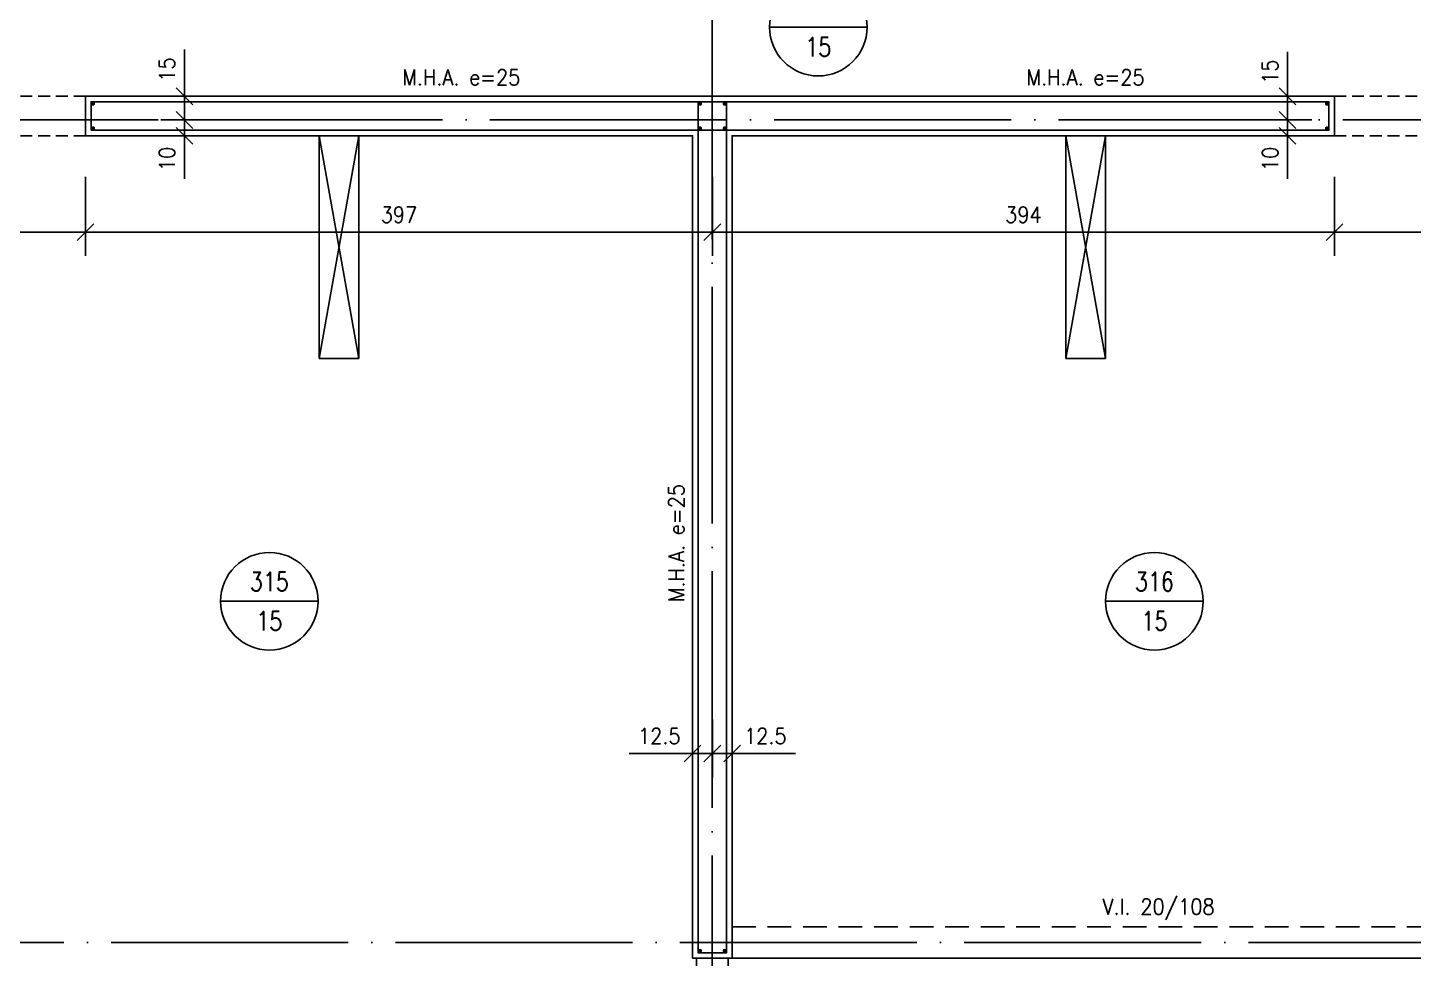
# Model space of a CAD drawing. Extents: x 2734 to 11344, y 4059 to 11529.
# Drawn here: x 5635 to 6512, y 4853 to 5442 of the extents above; entities that cross this region are included whole.
import ezdxf
from ezdxf.enums import TextEntityAlignment as Align

# ---------------------------------------------------------------- set-up
doc = ezdxf.new("R2010")
doc.units = 0
doc.header["$LTSCALE"] = 60
doc.header["$PDMODE"] = 1
for name, pattern in [('EJES', [3, 2.5, -0.25, 0, -0.25]), ('HIDDEN', [0.375, 0.25, -0.125]), ('HIDDEN2', [0.1875, 0.125, -0.0625])]:
    doc.linetypes.add(name, pattern=pattern)
doc.layers.get('0').update_dxf_attribs({"linetype": 'CONTINUOUS'})
doc.layers.get('DEFPOINTS').update_dxf_attribs({"linetype": 'CONTINUOUS'})
for name, color, linetype in [('COTAS', 3, 'CONTINUOUS'), ('CRUCES', 9, 'CONTINUOUS'), ('EJES', 1, 'EJES'), ('MALLA', 1, 'CONTINUOUS'), ('MUROS', 4, 'CONTINUOUS'), ('REFUERZOS', 3, 'HIDDEN2'), ('SHAFT', 1, 'CONTINUOUS'), ('TEXTOS', 2, 'CONTINUOUS'), ('VIGAS', 2, 'CONTINUOUS')]:
    doc.layers.add(name, color=color, linetype=linetype)
doc.layers.add('RLA-LOSAS', color=3, linetype='CONTINUOUS', lineweight=9)
doc.styles.add('COTAS', font='romans.shx', dxfattribs={"width": 0.9})
doc.styles.add('ROMANS', font='romans.shx', dxfattribs={"width": 0.9, "height": 10})
doc.dimstyles.new('50', dxfattribs={"dimtxt": 10, "dimasz": 1, "dimexe": 15, "dimexo": 0, "dimgap": 6, "dimtad": 1, "dimdec": 8, "dimdsep": 46, "dimtxsty": 'COTAS', "dimblk": '$COTA$', "dimcen": 0.09, "dimdle": 10, "dimclrd": 256, "dimclre": 256, "dimclrt": 2, "dimadec": 0, "dimazin": 0, "dimtfac": 1, "dimtdec": 8, "dimtmove": 0, "dimatfit": 2, "dimfxl": 35, "dimfxlon": 1, "dimtolj": 1, "dimarcsym": 0})

# ---------------------------------------------------------------- blocks, each defined once
blk = doc.blocks.new('$COTA$')
at = {"layer": 'COTAS'}
for p, q in [((0, -10), (0, 10)), ((10, 0), (-10, 0)), ((5.3, 5.3), (-5.3, -5.3))]:
    blk.add_line(p, q, dxfattribs=at)
blk = doc.blocks.new('*D56')
at = {"layer": 'COTAS', "lineweight": -2, "transparency": 16777216}
for p, q in [((5671.46, 5347.66), (5671.46, 5297.66)), ((6068.46, 5347.66), (6068.46, 5297.66)), ((5672.46, 5312.66), (6067.46, 5312.66))]:
    blk.add_line(p, q, dxfattribs=at)
at = {"layer": 'DEFPOINTS', "color": 0, "transparency": 16777216}
for p in [(5671.46, 5366.21), (6068.46, 5366.21), (6068.46, 5312.66)]:
    blk.add_point(p, dxfattribs=at)
at = {"layer": 'COTAS', "lineweight": -2, "transparency": 16777216, "rotation": 180}
blk.add_blockref('$COTA$', (5671.46, 5312.66), dxfattribs=at)
at = {"layer": 'COTAS', "lineweight": -2, "transparency": 16777216}
blk.add_blockref('$COTA$', (6068.46, 5312.66), dxfattribs=at)
at = {"layer": 'COTAS', "color": 2, "transparency": 16777216, "insert": (5869.96, 5323.66), "char_height": 10, "attachment_point": 5, "style": 'COTAS'}
blk.add_mtext('\\A1;397', dxfattribs=at)
blk = doc.blocks.new('*D57')
at = {"layer": 'COTAS', "lineweight": -2, "transparency": 16777216}
for p, q in [((6068.46, 5347.66), (6068.46, 5297.66)), ((6462.46, 5347.66), (6462.46, 5297.66)), ((6069.46, 5312.66), (6461.46, 5312.66))]:
    blk.add_line(p, q, dxfattribs=at)
at = {"layer": 'DEFPOINTS', "color": 0, "transparency": 16777216}
for p in [(6068.46, 5366.21), (6462.46, 5366.21), (6462.46, 5312.66)]:
    blk.add_point(p, dxfattribs=at)
at = {"layer": 'COTAS', "lineweight": -2, "transparency": 16777216, "rotation": 180}
blk.add_blockref('$COTA$', (6068.46, 5312.66), dxfattribs=at)
at = {"layer": 'COTAS', "lineweight": -2, "transparency": 16777216}
blk.add_blockref('$COTA$', (6462.46, 5312.66), dxfattribs=at)
at = {"layer": 'COTAS', "color": 2, "transparency": 16777216, "insert": (6265.46, 5323.66), "char_height": 10, "attachment_point": 5, "style": 'COTAS'}
blk.add_mtext('\\A1;394', dxfattribs=at)
blk = doc.blocks.new('*D150')
at = {"layer": 'COTAS', "lineweight": -2, "transparency": 16777216}
for p, q in [((5317.46, 5347.66), (5317.46, 5297.66)), ((5671.46, 5347.66), (5671.46, 5297.66)), ((5318.46, 5312.66), (5670.46, 5312.66))]:
    blk.add_line(p, q, dxfattribs=at)
at = {"layer": 'DEFPOINTS', "color": 0, "transparency": 16777216}
for p in [(5317.46, 5347.66), (5671.46, 5347.66), (5671.46, 5312.66)]:
    blk.add_point(p, dxfattribs=at)
at = {"layer": 'COTAS', "lineweight": -2, "transparency": 16777216, "rotation": 180}
blk.add_blockref('$COTA$', (5317.46, 5312.66), dxfattribs=at)
at = {"layer": 'COTAS', "lineweight": -2, "transparency": 16777216}
blk.add_blockref('$COTA$', (5671.46, 5312.66), dxfattribs=at)
at = {"layer": 'COTAS', "color": 2, "transparency": 16777216, "insert": (5494.46, 5323.66), "char_height": 10, "attachment_point": 5, "style": 'COTAS'}
blk.add_mtext('\\A1;354', dxfattribs=at)
blk = doc.blocks.new('*D151')
at = {"layer": 'COTAS', "lineweight": -2, "transparency": 16777216}
for p, q in [((6462.46, 5347.66), (6462.46, 5297.66)), ((6642.46, 5347.66), (6642.46, 5297.66)), ((6463.46, 5312.66), (6641.46, 5312.66))]:
    blk.add_line(p, q, dxfattribs=at)
at = {"layer": 'DEFPOINTS', "color": 0, "transparency": 16777216}
for p in [(6462.46, 5347.66), (6642.46, 5347.66), (6642.46, 5312.66)]:
    blk.add_point(p, dxfattribs=at)
at = {"layer": 'COTAS', "lineweight": -2, "transparency": 16777216, "rotation": 180}
blk.add_blockref('$COTA$', (6462.46, 5312.66), dxfattribs=at)
at = {"layer": 'COTAS', "lineweight": -2, "transparency": 16777216}
blk.add_blockref('$COTA$', (6642.46, 5312.66), dxfattribs=at)
at = {"layer": 'COTAS', "color": 2, "transparency": 16777216, "insert": (6552.46, 5323.66), "char_height": 10, "attachment_point": 5, "style": 'COTAS'}
blk.add_mtext('\\A1;180', dxfattribs=at)
blk = doc.blocks.new('*D158')
at = {"layer": 'COTAS', "lineweight": -2, "transparency": 16777216}
for p, q in [((5751.05, 5383.71), (5719.1, 5383.71)), ((5734.1, 5384.71), (5734.1, 5385.71)), ((5734.1, 5383.71), (5734.1, 5373.71)), ((5751.05, 5373.71), (5719.1, 5373.71)), ((5734.1, 5372.71), (5734.1, 5346.42))]:
    blk.add_line(p, q, dxfattribs=at)
at = {"layer": 'DEFPOINTS', "color": 0, "transparency": 16777216}
for p in [(5734.1, 5383.71), (5751.05, 5383.71), (5751.05, 5373.71)]:
    blk.add_point(p, dxfattribs=at)
at = {"layer": 'COTAS', "lineweight": -2, "transparency": 16777216}
for p, rotation in [((5734.1, 5383.71), 270), ((5734.1, 5373.71), 90)]:
    blk.add_blockref('$COTA$', p, dxfattribs=dict(at, rotation=rotation))
at = {"layer": 'COTAS', "color": 2, "transparency": 16777216, "insert": (5723.1, 5359.06), "char_height": 10, "attachment_point": 5, "rotation": 90, "style": 'COTAS'}
blk.add_mtext('\\A1;10', dxfattribs=at)
blk = doc.blocks.new('*D159')
at = {"layer": 'COTAS', "lineweight": -2, "transparency": 16777216}
for p, q in [((5734.1, 5428.31), (5734.1, 5398.71)), ((5752.41, 5398.71), (5719.1, 5398.71)), ((5734.1, 5384.71), (5734.1, 5397.71)), ((5751.05, 5383.71), (5719.1, 5383.71))]:
    blk.add_line(p, q, dxfattribs=at)
at = {"layer": 'DEFPOINTS', "color": 0, "transparency": 16777216}
for p in [(5734.1, 5398.71), (5752.41, 5398.71), (5751.05, 5383.71)]:
    blk.add_point(p, dxfattribs=at)
at = {"layer": 'COTAS', "lineweight": -2, "transparency": 16777216}
for p, rotation in [((5734.1, 5398.71), 90), ((5734.1, 5383.71), 270)]:
    blk.add_blockref('$COTA$', p, dxfattribs=dict(at, rotation=rotation))
at = {"layer": 'COTAS', "color": 2, "transparency": 16777216, "insert": (5723.1, 5415.67), "char_height": 10, "attachment_point": 5, "rotation": 90, "style": 'COTAS'}
blk.add_mtext('\\A1;15', dxfattribs=at)
blk = doc.blocks.new('*D160')
at = {"layer": 'COTAS', "lineweight": -2, "transparency": 16777216}
for p, q in [((6448.24, 5383.71), (6417.78, 5383.71)), ((6432.78, 5384.71), (6432.78, 5385.71)), ((6432.78, 5383.71), (6432.78, 5373.71)), ((6448.24, 5373.71), (6417.78, 5373.71)), ((6432.78, 5372.71), (6432.78, 5346.42))]:
    blk.add_line(p, q, dxfattribs=at)
at = {"layer": 'DEFPOINTS', "color": 0, "transparency": 16777216}
for p in [(6432.78, 5383.71), (6448.24, 5383.71), (6448.24, 5373.71)]:
    blk.add_point(p, dxfattribs=at)
at = {"layer": 'COTAS', "lineweight": -2, "transparency": 16777216}
for p, rotation in [((6432.78, 5383.71), 270), ((6432.78, 5373.71), 90)]:
    blk.add_blockref('$COTA$', p, dxfattribs=dict(at, rotation=rotation))
at = {"layer": 'COTAS', "color": 2, "transparency": 16777216, "insert": (6421.78, 5359.06), "char_height": 10, "attachment_point": 5, "rotation": 90, "style": 'COTAS'}
blk.add_mtext('\\A1;10', dxfattribs=at)
blk = doc.blocks.new('*D161')
at = {"layer": 'COTAS', "lineweight": -2, "transparency": 16777216}
for p, q in [((6432.78, 5426.9), (6432.78, 5398.71)), ((6449.59, 5398.71), (6417.78, 5398.71)), ((6432.78, 5384.71), (6432.78, 5397.71)), ((6448.24, 5383.71), (6417.78, 5383.71))]:
    blk.add_line(p, q, dxfattribs=at)
at = {"layer": 'DEFPOINTS', "color": 0, "transparency": 16777216}
for p in [(6432.78, 5398.71), (6449.59, 5398.71), (6448.24, 5383.71)]:
    blk.add_point(p, dxfattribs=at)
at = {"layer": 'COTAS', "lineweight": -2, "transparency": 16777216}
for p, rotation in [((6432.78, 5398.71), 90), ((6432.78, 5383.71), 270)]:
    blk.add_blockref('$COTA$', p, dxfattribs=dict(at, rotation=rotation))
at = {"layer": 'COTAS', "color": 2, "transparency": 16777216, "insert": (6421.78, 5414.26), "char_height": 10, "attachment_point": 5, "rotation": 90, "style": 'COTAS'}
blk.add_mtext('\\A1;15', dxfattribs=at)
blk = doc.blocks.new('*D229')
at = {"layer": 'COTAS', "lineweight": -2, "transparency": 16777216}
for p, q in [((6055.96, 5003.93), (6055.96, 4967.47)), ((6068.46, 5003.93), (6068.46, 4967.47)), ((6054.96, 4982.47), (6015.81, 4982.47)), ((6068.46, 4982.47), (6055.96, 4982.47)), ((6069.46, 4982.47), (6070.46, 4982.47))]:
    blk.add_line(p, q, dxfattribs=at)
at = {"layer": 'DEFPOINTS', "color": 0, "transparency": 16777216}
for p in [(6055.96, 5003.93), (6068.46, 5003.93), (6068.46, 4982.47)]:
    blk.add_point(p, dxfattribs=at)
at = {"layer": 'COTAS', "lineweight": -2, "transparency": 16777216}
blk.add_blockref('$COTA$', (6055.96, 4982.47), dxfattribs=at)
at = {"layer": 'COTAS', "lineweight": -2, "transparency": 16777216, "rotation": 180}
blk.add_blockref('$COTA$', (6068.46, 4982.47), dxfattribs=at)
at = {"layer": 'COTAS', "color": 2, "transparency": 16777216, "insert": (6034.88, 4993.47), "char_height": 10, "attachment_point": 5, "style": 'COTAS'}
blk.add_mtext('\\A1;12.5', dxfattribs=at)
blk = doc.blocks.new('*D230')
at = {"layer": 'COTAS', "lineweight": -2, "transparency": 16777216}
for p, q in [((6068.46, 5003.93), (6068.46, 4967.47)), ((6080.96, 5003.93), (6080.96, 4967.47)), ((6067.46, 4982.47), (6066.46, 4982.47)), ((6068.46, 4982.47), (6080.96, 4982.47)), ((6081.96, 4982.47), (6121.1, 4982.47))]:
    blk.add_line(p, q, dxfattribs=at)
at = {"layer": 'DEFPOINTS', "color": 0, "transparency": 16777216}
for p in [(6068.46, 5003.93), (6080.96, 5003.93), (6068.46, 4982.47)]:
    blk.add_point(p, dxfattribs=at)
at = {"layer": 'COTAS', "lineweight": -2, "transparency": 16777216}
blk.add_blockref('$COTA$', (6068.46, 4982.47), dxfattribs=at)
at = {"layer": 'COTAS', "lineweight": -2, "transparency": 16777216, "rotation": 180}
blk.add_blockref('$COTA$', (6080.96, 4982.47), dxfattribs=at)
at = {"layer": 'COTAS', "color": 2, "transparency": 16777216, "insert": (6102.03, 4993.47), "char_height": 10, "attachment_point": 5, "style": 'COTAS'}
blk.add_mtext('\\A1;12.5', dxfattribs=at)
blk = doc.blocks.new('LOSA')
at = {"color": 6, "linetype": 'Continuous'}
blk.add_line((-30.89, 0), (30.89, 0), dxfattribs=at)
at = {"color": 3, "linetype": 'Continuous'}
blk.add_circle((0, 0), 30.89, dxfattribs=at)
at = {"color": 2, "style": 'COTAS', "width": 0.8}
for tag, p in [('NUMERO', (0, 12.5)), ('E', (0, -12.5))]:
    blk.add_attdef(tag, text='', height=12, dxfattribs=at).set_placement(p, align=Align.MIDDLE)
at = {"layer": 'RLA-LOSAS', "style": 'COTAS', "flags": 1}
blk.add_attdef('DIRVER', text='', height=8.09, rotation=90, dxfattribs=at).set_placement((-30.45, 39.97), align=Align.MIDDLE)
at = {"layer": 'RLA-LOSAS', "linetype": 'ByBlock', "style": 'COTAS', "flags": 1}
blk.add_attdef('CUAVER', text='', height=8.09, rotation=90, dxfattribs=at).set_placement((-49.66, -4.86), align=Align.MIDDLE)
at = {"layer": 'RLA-LOSAS', "style": 'COTAS', "flags": 1}
blk.add_attdef('DIRHOR', text='', height=8.09, dxfattribs=at).set_placement((37.86, -29.26), align=Align.MIDDLE)
at = {"layer": 'RLA-LOSAS', "linetype": 'ByBlock', "style": 'COTAS', "flags": 1}
blk.add_attdef('CUAHOR', text='', height=8.09, dxfattribs=at).set_placement((-9.45, -47.67), align=Align.MIDDLE)
at = {"layer": 'RLA-LOSAS', "style": 'COTAS', "width": 0.7, "flags": 1}
blk.add_attdef('CONTRAFLECHA', text='', height=10, dxfattribs=at).set_placement((0, -67.5), align=Align.MIDDLE)

msp = doc.modelspace()

# ---------------------------------------------------------------- linework, layer by layer
at = {"layer": 'CRUCES'}
for p, q in [((5819.45585631, 5232.70691493), (5844.45585631, 5373.70691493)), ((5819.45585631, 5373.70691493), (5844.45585631, 5232.70691493)), ((6292.45585631, 5232.70691493), (6317.45585631, 5373.70691493)), ((6292.45585631, 5373.70691493), (6317.45585631, 5232.70691493))]:
    msp.add_line(p, q, dxfattribs=at)
at = {"layer": 'EJES'}
for points in [[(6068.45585631, 4407.70691493), (6068.45585631, 6873.70691493)], [(3946.45585631, 5383.70691493), (7044.95585631, 5383.70691493)], [(3946.45585631, 5383.70691493), (7044.95585631, 5383.70691493)], [(3346.45585631, 4862.70691493), (7642.45585631, 4862.70691493)]]:
    msp.add_lwpolyline(points, dxfattribs=at)
at = {"layer": 'MALLA'}
for p, q in [((6059.45585631, 5377.20691493), (6059.45585631, 5395.20691493)), ((6077.45585631, 5377.20691493), (6077.45585631, 5395.20691493)), ((6059.45585631, 5377.20691493), (6077.45585631, 5377.20691493)), ((6077.45585631, 5377.20691493), (6059.45585631, 5377.20691493))]:
    msp.add_line(p, q, dxfattribs=at)
msp.add_lwpolyline([(5674.95585631, 5377.20691493), (6059.45585631, 5377.20691493), (6059.45585631, 4856.20691493), (6077.45585631, 4856.20691493), (6077.45585631, 5377.20691493), (6458.95585631, 5377.20691493), (6458.95585631, 5395.20691493), (5674.95585631, 5395.20691493)], close=True, dxfattribs=at)
at = {"layer": 'MALLA', "const_width": 1.25}
for points in [[(5675.58085631, 5393.95691493, -1), (5676.83085631, 5393.95691493, -1)], [(6060.08085631, 5393.95691493, -1), (6061.33085631, 5393.95691493, -1)], [(6075.58085631, 5393.95691493, -1), (6076.83085631, 5393.95691493, -1)], [(6457.08085631, 5393.95691493, -1), (6458.33085631, 5393.95691493, -1)], [(5675.58085631, 5378.45691493, -1), (5676.83085631, 5378.45691493, -1)], [(6060.08085631, 5378.45691493, -1), (6061.33085631, 5378.45691493, -1)], [(6060.08085631, 5378.45691493, -1), (6061.33085631, 5378.45691493, -1)], [(6075.58085631, 5378.45691493, -1), (6076.83085631, 5378.45691493, -1)], [(6075.58085631, 5378.45691493, -1), (6076.83085631, 5378.45691493, -1)], [(6457.08085631, 5378.45691493, -1), (6458.33085631, 5378.45691493, -1)], [(6060.08085631, 4857.45691493, -1), (6061.33085631, 4857.45691493, -1)], [(6075.58085631, 4857.45691493, -1), (6076.83085631, 4857.45691493, -1)]]:
    msp.add_lwpolyline(points, format="xyb", close=True, dxfattribs=at)
at = {"layer": 'MUROS'}
msp.add_lwpolyline([(5671.45585631, 5373.70691493), (6055.95585631, 5373.70691493), (6055.95585631, 4852.70691493), (6080.95585631, 4852.70691493), (6080.95585631, 5373.70691493), (6462.45585631, 5373.70691493), (6462.45585631, 5398.70691493), (5671.45585631, 5398.70691493)], close=True, dxfattribs=at)
at = {"layer": 'REFUERZOS'}
for p, q in [((5671.45585631, 5398.70691493), (5317.45585631, 5398.70691493)), ((6627.45585631, 5398.70691493), (6462.45585631, 5398.70691493)), ((5671.45585631, 5373.70691493), (5317.45585631, 5373.70691493)), ((6627.45585631, 5373.70691493), (6462.45585631, 5373.70691493))]:
    msp.add_line(p, q, dxfattribs=at)
at = {"layer": 'SHAFT'}
for points in [[(5819.45585631, 5373.70691493), (5844.45585631, 5373.70691493), (5844.45585631, 5232.70691493), (5819.45585631, 5232.70691493)], [(6292.45585631, 5373.70691493), (6317.45585631, 5373.70691493), (6317.45585631, 5232.70691493), (6292.45585631, 5232.70691493)]]:
    msp.add_lwpolyline(points, close=True, dxfattribs=at)
at = {"layer": 'VIGAS', "linetype": 'HIDDEN'}
for p, q in [((6080.95585631, 4872.70691493), (6627.45585631, 4872.70691493)), ((6058.45585631, 4852.70691493), (6058.45585631, 4772.70691493))]:
    msp.add_line(p, q, dxfattribs=at)
at = {"layer": 'VIGAS'}
for p, q in [((6078.45585631, 4852.70691493), (6078.45585631, 4752.70691493)), ((6080.95585631, 4852.70691493), (6627.45585631, 4852.70691493))]:
    msp.add_line(p, q, dxfattribs=at)

# ---------------------------------------------------------------- block references
for p, values in [((6135.56172369, 5442.49665451), {'NUMERO': '311', 'E': '15'}), ((5787.8757314, 5078.85494108), {'NUMERO': '315', 'E': '15'}), ((6348.48155295, 5078.85494108), {'NUMERO': '316', 'E': '15'})]:
    msp.add_blockref('LOSA', p).add_auto_attribs(values)

# ---------------------------------------------------------------- texts
at = {"layer": 'TEXTOS', "style": 'ROMANS', "width": 0.9}
for s, p in [('M.H.A. e=25', (5909.46157097, 5410.70691493)), ('M.H.A. e=25', (6304.87340147, 5410.70691493)), ('V.I. 20/108', (6351.12116881, 4884.70691493))]:
    msp.add_text(s, height=10, dxfattribs=at).set_placement(p, align=Align.MIDDLE)
msp.add_text('M.H.A. e=25', height=10, rotation=90, dxfattribs=at).set_placement((6045.71276303, 5115.70691493), align=Align.MIDDLE)

# ---------------------------------------------------------------- dimensions: what is measured, and where the dimension line sits
at = {"layer": 'COTAS'}
for base, p1, p2, picture, middle in [((5734.0952766509, 5398.7069149326), (5751.0517751926, 5383.7069149326), (5752.4095627626, 5398.7069149326), '*D159', (5734.0952766509, 5415.6655761536)), ((6432.7785593465, 5398.7069149326), (6448.2350578881, 5383.7069149326), (6449.5928454582, 5398.7069149326), '*D161', (6432.7785593465, 5414.2604959956))]:
    dim = msp.add_linear_dim(base=base, p1=p1, p2=p2, angle=90, dimstyle='50', override={"dimtmove": 1}, dxfattribs=at)
    dim.commit()
    dim.dimension.update_dxf_attribs({"geometry": picture, "text_midpoint": middle, "dimtype": 160})
for base, p1, p2, angle, picture, middle in [((5734.0952766509, 5383.7069149326), (5751.0517751926, 5373.7069149326), (5751.0517751926, 5383.7069149326), 90, '*D158', (5734.0952766509, 5359.0640577897)), ((6432.7785593465, 5383.7069149326), (6448.2350578881, 5373.7069149326), (6448.2350578881, 5383.7069149326), 90, '*D160', (6432.7785593465, 5359.0640577897)), ((6068.4558563143, 4982.4736514138), (6080.9558563143, 5003.9301499555), (6068.4558563143, 5003.9301499555), 180, '*D230', (6102.0272848858, 4982.4736514138))]:
    dim = msp.add_linear_dim(base=base, p1=p1, p2=p2, angle=angle, dimstyle='50', dxfattribs=at)
    dim.commit()
    dim.dimension.update_dxf_attribs({"geometry": picture, "text_midpoint": middle, "dimtype": 160})
for base, p1, p2, picture, middle in [((6068.4558563143, 5312.6611446475), (5671.4558563143, 5366.2069149326), (6068.4558563143, 5366.2069149326), '*D56', (5869.9558563143, 5323.6611446475)), ((6462.4558563143, 5312.6611446475), (6068.4558563143, 5366.2069149326), (6462.4558563143, 5366.2069149326), '*D57', (6265.4558563143, 5323.6611446475))]:
    dim = msp.add_linear_dim(base=base, p1=p1, p2=p2, angle=180, dimstyle='50', override={"dimtmove": 1}, dxfattribs=at)
    dim.commit()
    dim.dimension.update_dxf_attribs({"geometry": picture, "text_midpoint": middle})
for base, p1, p2, picture, middle in [((5671.4558563143, 5312.6611446475), (5317.4558563143, 5347.6611446475), (5671.4558563143, 5347.6611446475), '*D150', (5494.4558563143, 5323.6611446475)), ((6642.4558563143, 5312.6611446475), (6462.4558563143, 5347.6611446475), (6642.4558563143, 5347.6611446475), '*D151', (6552.4558563143, 5323.6611446475))]:
    dim = msp.add_linear_dim(base=base, p1=p1, p2=p2, dimstyle='50', dxfattribs=at)
    dim.commit()
    dim.dimension.update_dxf_attribs({"geometry": picture, "text_midpoint": middle})
dim = msp.add_linear_dim(base=(6068.4558563143, 4982.4736514138), p1=(6055.9558563143, 5003.9301499555), p2=(6068.4558563143, 5003.9301499555), dimstyle='50', dxfattribs=at)
dim.commit()
dim.dimension.update_dxf_attribs({"geometry": '*D229', "text_midpoint": (6034.8844277429, 4982.4736514138), "dimtype": 160})

doc.saveas('drawing.dxf')
